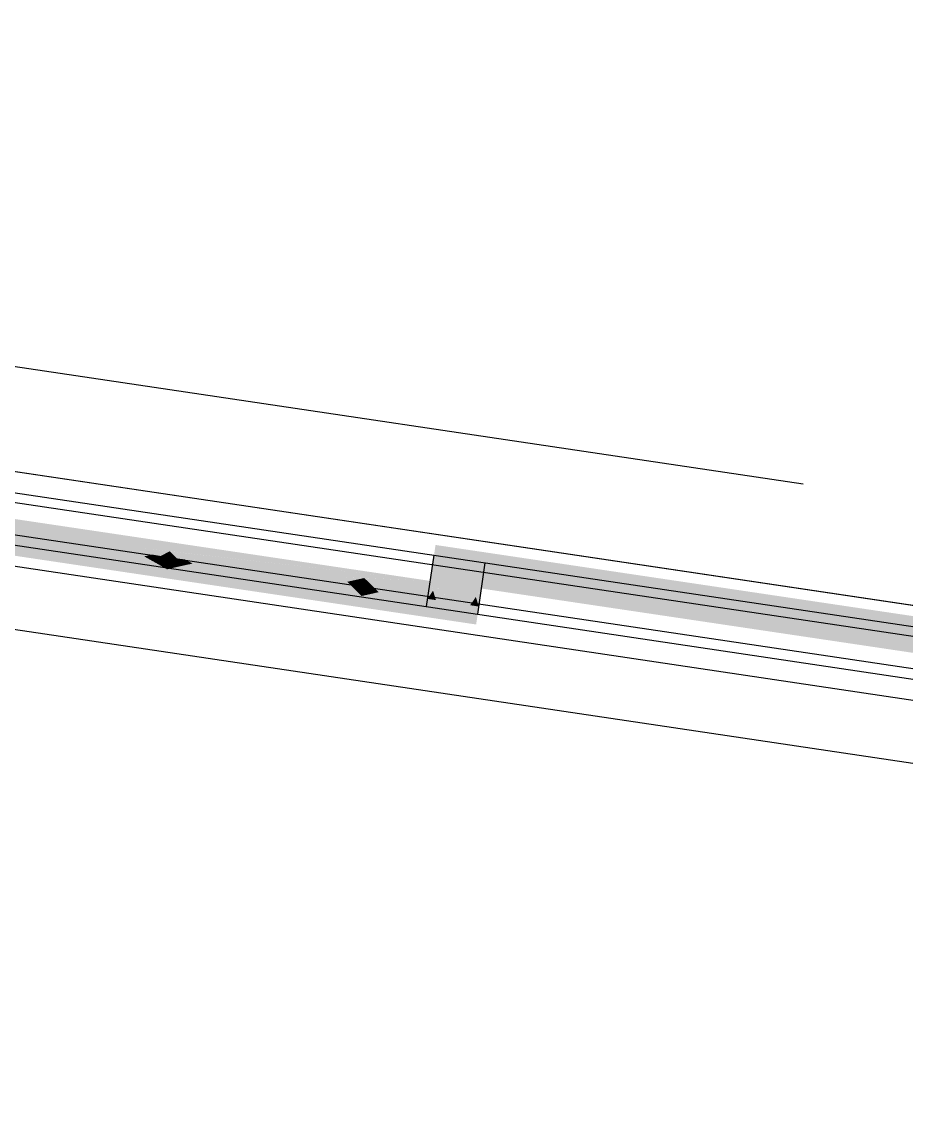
# Model space of a CAD drawing. Header units: millimetres. Extents: x 338 to 506, y 179 to 335.
# Drawn here: x 425.732 to 426.584, y 264.93 to 265.98 of the extents above; entities that cross this region are included whole.
import ezdxf

# ---------------------------------------------------------------- set-up
doc = ezdxf.new("R2010")
doc.units = ezdxf.units.MM
doc.linetypes.add('CENTER', pattern=[2, 1.25, -0.25, 0.25, -0.25])
doc.linetypes.add('DASHED2', pattern=[0.375, 0.25, -0.125])
for name, color, linetype in [('EJES_DE_COLUMNA', 255, 'DASHED2'), ('MUROS', 32, 'Continuous'), ('REJAS', 151, 'Continuous'), ('VENTANAS', 144, 'Continuous')]:
    doc.layers.add(name, color=color, linetype=linetype)

# ---------------------------------------------------------------- blocks, each defined once
blk = doc.blocks.new('*U128')
at = {"layer": 'REJAS', "color": 18, "linetype": 'Continuous', "extrusion": (0, 0, -1)}
for points in [[(-2929.0102, 1953.1153), (-2928.9927, 1952.6103), (-2928.9927, 1953.6203)], [(-2929.0102, 1953.1153), (-2929.0277, 1953.6203), (-2929.0277, 1952.6103)], [(-2929.0146, 1952.9891), (-2929.0014, 1952.8628), (-2929.0102, 1953.1153)], [(-2929.0168, 1952.926), (-2929.008, 1952.926), (-2929.0146, 1952.9891)], [(-2929.008, 1952.926), (-2929.0135, 1952.8944), (-2929.0014, 1952.8628)], [(-2929.008, 1952.926), (-2929.0168, 1952.926), (-2929.0135, 1952.8944)], [(-2929.0135, 1952.8944), (-2929.0168, 1952.926), (-2929.0189, 1952.8628)], [(-2929.0075, 1952.8786), (-2929.0105, 1952.8865), (-2929.0133, 1952.8786)], [(-2929.0105, 1952.8865), (-2929.0135, 1952.8944), (-2929.0133, 1952.8786)], [(-2929.0135, 1952.8944), (-2929.0162, 1952.8786), (-2929.0133, 1952.8786)], [(-2929.0093, 1952.8681), (-2929.0045, 1952.8707), (-2929.0075, 1952.8786)], [(-2929.0075, 1952.8786), (-2929.0132, 1952.8707), (-2929.0093, 1952.8681)], [(-2929.0133, 1952.8786), (-2929.0132, 1952.8707), (-2929.0075, 1952.8786)], [(-2929.0189, 1952.8628), (-2929.0132, 1952.8707), (-2929.0133, 1952.8786)], [(-2929.0162, 1952.8786), (-2929.0189, 1952.8628), (-2929.0133, 1952.8786)], [(-2929.0014, 1952.8628), (-2929.0045, 1952.8707), (-2929.0093, 1952.8681)], [(-2929.0102, 1952.8628), (-2929.0014, 1952.8628), (-2929.0093, 1952.8681)], [(-2929.0141, 1952.8655), (-2929.0093, 1952.8681), (-2929.0132, 1952.8707)], [(-2929.0141, 1952.8655), (-2929.0102, 1952.8628), (-2929.0093, 1952.8681)], [(-2929.0141, 1952.8655), (-2929.0189, 1952.8628), (-2929.0102, 1952.8628)], [(-2929.0189, 1952.8628), (-2929.0141, 1952.8655), (-2929.0132, 1952.8707)], [(-2929.0146, 1952.7366), (-2928.9927, 1952.6103), (-2929.0014, 1952.8628)], [(-2929.008, 1952.7997), (-2929.0014, 1952.8628), (-2929.0135, 1952.8313)], [(-2929.0045, 1952.8549), (-2929.0014, 1952.8628), (-2929.0093, 1952.8576)], [(-2929.0014, 1952.8628), (-2929.0102, 1952.8628), (-2929.0093, 1952.8576)], [(-2929.0075, 1952.8471), (-2929.0045, 1952.8549), (-2929.0093, 1952.8576)], [(-2929.0093, 1952.8576), (-2929.0132, 1952.8549), (-2929.0075, 1952.8471)], [(-2929.0075, 1952.8471), (-2929.0132, 1952.8549), (-2929.0133, 1952.8471)], [(-2929.0141, 1952.8602), (-2929.0093, 1952.8576), (-2929.0102, 1952.8628)], [(-2929.0141, 1952.8602), (-2929.0132, 1952.8549), (-2929.0093, 1952.8576)], [(-2929.0189, 1952.8628), (-2929.0141, 1952.8602), (-2929.0102, 1952.8628)], [(-2929.0132, 1952.8549), (-2929.0189, 1952.8628), (-2929.0133, 1952.8471)], [(-2929.0141, 1952.8602), (-2929.0189, 1952.8628), (-2929.0132, 1952.8549)], [(-2929.0189, 1952.8628), (-2929.0162, 1952.8471), (-2929.0133, 1952.8471)], [(-2929.0135, 1952.8313), (-2929.0189, 1952.8628), (-2929.0168, 1952.7997)], [(-2929.0146, 1952.7366), (-2929.0189, 1952.8628), (-2929.0277, 1952.6103)], [(-2929.0105, 1952.8392), (-2929.0075, 1952.8471), (-2929.0133, 1952.8471)], [(-2929.0135, 1952.8313), (-2929.0105, 1952.8392), (-2929.0133, 1952.8471)], [(-2929.0133, 1952.8471), (-2929.0162, 1952.8471), (-2929.0135, 1952.8313)], [(-2929.008, 1952.7997), (-2929.0135, 1952.8313), (-2929.0168, 1952.7997)], [(-2929.0146, 1952.7366), (-2929.008, 1952.7997), (-2929.0168, 1952.7997)], [(-2929.0179, 1952.705), (-2929.0091, 1952.705), (-2929.0146, 1952.7366)], [(-2929.0091, 1952.705), (-2929.0151, 1952.6892), (-2929.0036, 1952.6735)], [(-2929.0091, 1952.705), (-2929.0179, 1952.705), (-2929.0151, 1952.6892)], [(-2929.0151, 1952.6892), (-2929.0179, 1952.705), (-2929.0211, 1952.6735)], [(-2929.0133, 1952.6787), (-2929.0094, 1952.6814), (-2929.0151, 1952.6892)], [(-2929.0151, 1952.6892), (-2929.0181, 1952.6814), (-2929.0133, 1952.6787)], [(-2929.0036, 1952.6735), (-2929.0094, 1952.6814), (-2929.0133, 1952.6787)], [(-2929.0124, 1952.6735), (-2929.0036, 1952.6735), (-2929.0133, 1952.6787)], [(-2929.0211, 1952.6735), (-2929.0124, 1952.6735), (-2929.0133, 1952.6787)], [(-2929.0181, 1952.6814), (-2929.0211, 1952.6735), (-2929.0133, 1952.6787)], [(-2929.0157, 1952.6419), (-2928.9927, 1952.6103), (-2929.0036, 1952.6735)], [(-2929.0036, 1952.6735), (-2929.0115, 1952.6682), (-2929.0066, 1952.6656)], [(-2929.0115, 1952.6682), (-2929.0036, 1952.6735), (-2929.0124, 1952.6735)], [(-2929.0066, 1952.6656), (-2929.0115, 1952.6682), (-2929.0097, 1952.6577)], [(-2929.0097, 1952.6577), (-2929.0211, 1952.6735), (-2929.0157, 1952.6419)], [(-2929.0097, 1952.6577), (-2929.0115, 1952.6682), (-2929.0154, 1952.6656)], [(-2929.0154, 1952.6656), (-2929.0115, 1952.6682), (-2929.0211, 1952.6735)], [(-2929.0211, 1952.6735), (-2929.0115, 1952.6682), (-2929.0124, 1952.6735)], [(-2929.0157, 1952.6419), (-2929.0211, 1952.6735), (-2929.0277, 1952.6103)], [(-2929.0157, 1952.6419), (-2929.012, 1952.6209), (-2929.0042, 1952.6261)], [(-2929.012, 1952.6209), (-2929.0157, 1952.6419), (-2929.0217, 1952.6261)], [(-2929.0042, 1952.6261), (-2929.012, 1952.6209), (-2928.9927, 1952.6103)], [(-2929.0277, 1952.6103), (-2929.012, 1952.6209), (-2929.0217, 1952.6261)], [(-2928.9927, 1952.6103), (-2929.012, 1952.6209), (-2929.0102, 1952.6103)], [(-2929.0102, 1952.6103), (-2929.012, 1952.6209), (-2929.0277, 1952.6103)], [(-2929.0102, 1952.5853), (-2928.9927, 1952.5603), (-2928.9927, 1952.6103)], [(-2929.0014, 1952.5978), (-2928.9927, 1952.6103), (-2929.0102, 1952.602)], [(-2928.9927, 1952.6103), (-2929.0102, 1952.6103), (-2929.0102, 1952.602)], [(-2929.0102, 1952.5853), (-2929.0014, 1952.5978), (-2929.0102, 1952.602)], [(-2929.0102, 1952.5853), (-2929.0277, 1952.6103), (-2929.0277, 1952.5603)], [(-2929.0277, 1952.6103), (-2929.0189, 1952.6062), (-2929.0102, 1952.6103)], [(-2929.0189, 1952.6062), (-2929.0102, 1952.602), (-2929.0102, 1952.6103)], [(-2929.0277, 1952.6103), (-2929.0189, 1952.5978), (-2929.0102, 1952.602)], [(-2929.0102, 1952.602), (-2929.0189, 1952.5978), (-2929.0102, 1952.5853)], [(-2929.0277, 1952.6103), (-2929.0627, 1952.5603), (-2929.0277, 1952.5603)], [(-2929.0277, 1952.6103), (-2929.0627, 1952.6103), (-2929.0627, 1952.5603)], [(-2929.0102, 1952.5853), (-2929.0102, 1952.5687), (-2929.0014, 1952.5728)], [(-2929.0102, 1952.5687), (-2929.0102, 1952.5853), (-2929.0189, 1952.5728)], [(-2929.0014, 1952.5728), (-2929.0102, 1952.5687), (-2928.9927, 1952.5603)], [(-2929.0277, 1952.5603), (-2929.0102, 1952.5687), (-2929.0189, 1952.5728)], [(-2928.9927, 1952.5603), (-2929.0102, 1952.5687), (-2929.0102, 1952.5603)], [(-2929.0189, 1952.5645), (-2929.0102, 1952.5603), (-2929.0102, 1952.5687)], [(-2929.0277, 1952.5603), (-2929.0102, 1952.5603), (-2929.0189, 1952.5645)], [(-2929.0277, 1952.5603), (-2929.0627, 1952.4316), (-2929.0277, 1952.4316)], [(-2929.0277, 1952.5603), (-2929.0627, 1952.5603), (-2929.0627, 1952.4316)], [(-2929.0277, 1952.4316), (-2929.0627, 1951.6503), (-2929.0277, 1951.6503)], [(-2929.0277, 1952.4316), (-2929.0627, 1952.4316), (-2929.0627, 1951.6503)]]:
    blk.add_solid(points, dxfattribs=at)
blk = doc.blocks.new('LATERAL_IZQUIERDA')
at = {"layer": 'MUROS'}
blk.add_lwpolyline([(2928.9227, 1951.4753), (2928.9227, 1950.0753), (2929.0727, 1950.0753), (2929.0727, 1954.6553), (2928.9227, 1954.6553), (2928.9227, 1951.6253)], dxfattribs=at)
at = {"layer": 'REJAS', "color": 18}
for p, q in [((2928.9827, 1954.6553), (2928.9827, 1951.6253)), ((2929.0727, 1951.6253), (2929.0727, 1954.6553)), ((2929.0027, 1954.6303), (2929.0027, 1951.6503)), ((2929.0127, 1954.6303), (2929.0127, 1951.6503)), ((2929.0436, 1954.6303), (2929.0436, 1951.6762)), ((2929.0527, 1954.6303), (2929.0527, 1951.6503)), ((2929.0027, 1952.6103), (2929.0527, 1952.6103)), ((2929.0027, 1952.5603), (2929.0527, 1952.5603))]:
    blk.add_line(p, q, dxfattribs=at)
at = {"layer": 'REJAS', "color": 18, "linetype": 'Continuous'}
blk.add_blockref('*U128', (0, 0), dxfattribs=at)
blk = doc.blocks.new('EJES_ESTRUCTURALES')
at = {"layer": 'EJES_DE_COLUMNA', "color": 9, "linetype": 'CENTER'}
blk.add_line((719.02721, 131.2663), (719.02721, 199.7363), dxfattribs=at)
blk = doc.blocks.new('A$C7152A42C')
at = {"layer": 'EJES_DE_COLUMNA'}
blk.add_blockref('EJES_ESTRUCTURALES', (-631.22088, -95.28525), dxfattribs=at)
at = {"layer": 'VENTANAS', "color": 4}
blk.add_blockref('LATERAL_IZQUIERDA', (-2841.36643, -1880.28762), dxfattribs=at)

msp = doc.modelspace()

# ---------------------------------------------------------------- block references
at = {"layer": 'MUROS', "color": 32, "rotation": 81.53046525965426}
msp.add_blockref('A$C7152A42C', (484.7482, 168.0844), dxfattribs=at)

doc.saveas('drawing.dxf')
